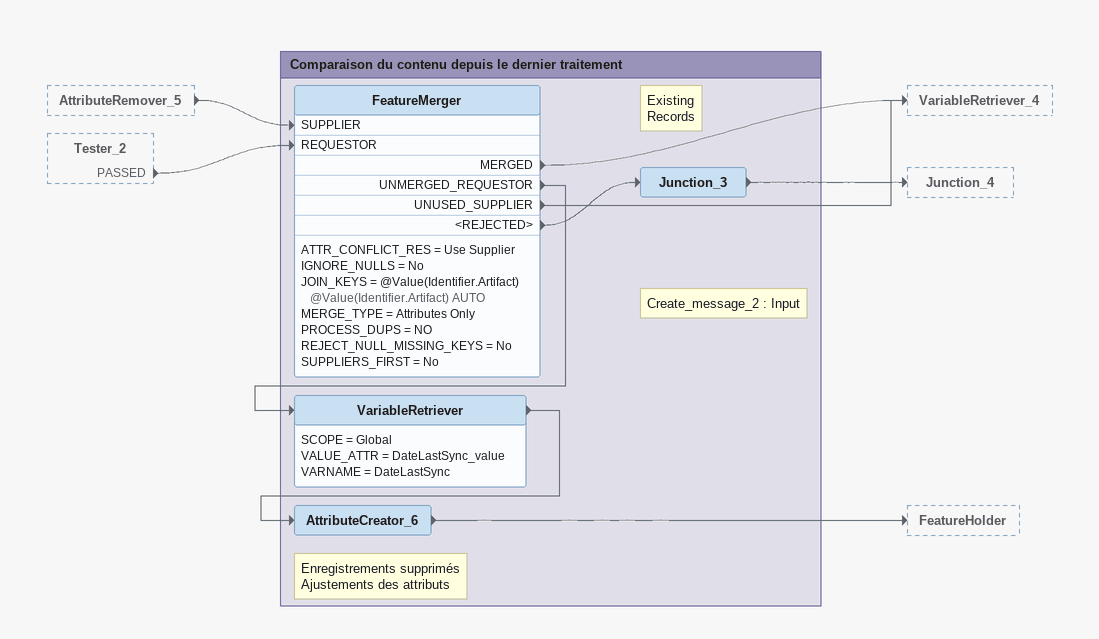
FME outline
AttributeRemover_5 [outside]
    -> FeatureMerger [SUPPLIER]
Tester_2 [outside]
    PASSED -> FeatureMerger [REQUESTOR]

Bookmark: Comparaison du contenu depuis le dernier traitement
Note: Existing / Records
FeatureMerger
    ATTR_CONFLICT_RES = Use Supplier
    IGNORE_NULLS = No
    JOIN_KEYS = @Value(Identifier.Artifact) @Value(Identifier.Artifact) AUTO
    MERGE_TYPE = Attributes Only
    PROCESS_DUPS = NO
    REJECT_NULL_MISSING_KEYS = No
    SUPPLIERS_FIRST = No
    MERGED -> VariableRetriever_4
    UNMERGED_REQUESTOR -> VariableRetriever
    UNUSED_SUPPLIER -> VariableRetriever_4
    <REJECTED> -> Junction_3
Note: Create_message_2 : Input
Junction_3
    -> Junction_4
VariableRetriever
    SCOPE = Global
    VALUE_ATTR = DateLastSync_value
    VARNAME = DateLastSync
    -> AttributeCreator_6
Note: Enregistrements supprimés / Ajustements des attributs
AttributeCreator_6
    -> FeatureHolder
